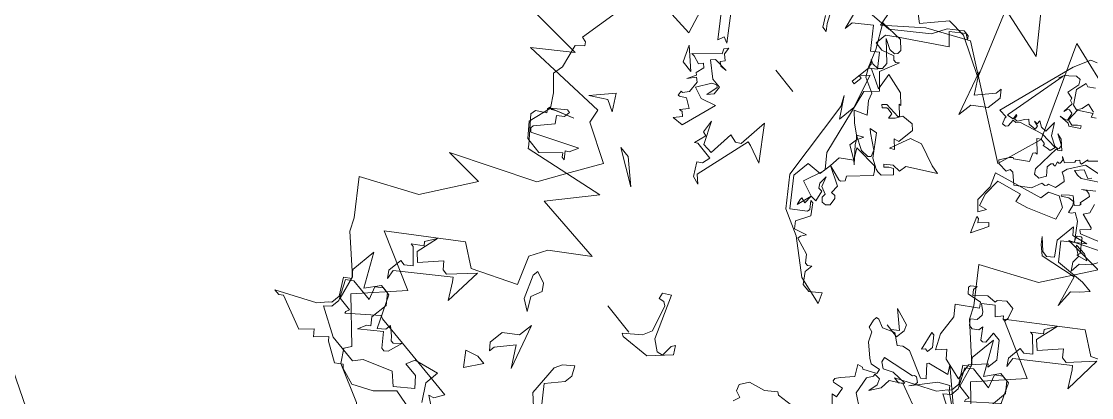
# Model space of a CAD drawing. Header units: metres. Extents: x -71 to 881, y -503 to 661.
# Drawn here: x 158.87 to 165.96, y -210.91 to -208.42 of the extents above; entities that cross this region are included whole.
import ezdxf

# ---------------------------------------------------------------- set-up
doc = ezdxf.new("R2010")
doc.units = ezdxf.units.M
doc.layers.add('ARBRE', color=100, linetype='Continuous', lineweight=13, true_color=0x00ff3f)

# ---------------------------------------------------------------- blocks, each defined once
blk = doc.blocks.new('WMF2', base_point=(0, 0.01))
at = {"color": 251, "lineweight": 0, "true_color": 0x636466}
for points in [[(152.62, -198.66), (162.76, -199.86), (152.65, -183.05), (154.26, -173.69), (175.85, -184.22), (183.13, -179.1), (188.97, -172.64), (192.5, -184.13)], [(217.5, -158.38), (210.72, -142.97), (221.5, -142.28)], [(222.26, -138.6), (222.84, -126.51), (221.75, -126.41), (221.24, -125.83), (222.46, -124.38), (220.76, -119.93), (220.93, -117.85), (217.92, -115.52), (216.01, -113.25), (211.75, -115.52), (215.09, -113.71), (215.69, -113.21), (216.23, -113.25), (216.29, -112.71), (215.78, -112.1), (217.44, -110.7), (217.53, -109.6), (213.13, -105.6), (212.64, -105.02), (197.13, -110.25), (202.88, -101.16), (188.84, -101.73), (195.03, -95.86), (196.4, -92.3), (193.55, -87.25), (201.48, -82.18), (206.17, -84.52), (217.5, -73.62), (205.76, -70.03), (212.07, -61.12), (204.08, -54.99), (204.77, -53.52), (202.84, -51.25), (195.1, -48.95), (190.12, -45.33), (178.29, -45.44), (176.89, -43.78), (174.7, -43.59), (173.01, -29.2), (166.39, -14.78), (160.89, -29.58), (158.19, -21.39), (152.68, -38.14), (149.95, -37.75), (143.85, -43.43)], [(177.29, -203.7), (165.65, -192.21), (176.34, -193.26), (169.52, -180.97), (177.55, -183.87), (181.35, -183.49), (184.59, -178.67), (192.69, -183.49), (192.69, -188.7), (207.51, -193.95)], [(237.13, -121.84), (221.43, -123.58), (227.53, -117.47), (210.08, -120.09), (209.21, -117.47), (201.41, -114.58), (204.04, -108.47), (206.64, -102.36), (221.47, -92.77), (213.62, -93.64), (218.84, -83.17), (228.67, -76.4), (223.08, -70.7), (221.59, -68.47), (214.46, -63.39), (212.7, -59.01), (209.83, -58.98), (210.04, -58.28), (209.88, -57.88), (205.22, -63.07), (204.55, -62.86), (196.2, -62.98), (185.71, -63.11), (186.56, -61.11), (187.58, -60.7), (178.92, -56.25)], [(220.57, -50.22), (221.79, -50.2), (214.78, -54.92), (213.59, -56.76), (213.1, -57.26), (213.13, -59.1), (215.47, -61.97), (214.27, -63.08), (215.5, -64.29), (215.56, -69.52), (211.34, -63.72), (209.67, -66.67), (207.37, -66.7), (203.77, -60.91), (202.56, -62.13), (202.58, -63.23), (200.85, -62.15), (200.24, -61.55), (199.64, -61.56), (198.56, -62.79), (199.01, -59.87), (199.61, -59.26), (200.21, -59.24), (202.55, -61.52), (206.05, -57.94), (205.47, -59.78), (204.85, -60.28), (206.1, -61.48), (206.14, -65.01), (207.85, -66.7), (209.07, -66.69), (210.27, -65.56), (209.03, -63.15), (213.66, -63.1), (214.86, -61.99), (212.51, -58.47), (212.49, -56.77), (213.57, -55.55), (207.7, -53.3), (201.85, -53.37), (200.78, -55.09), (195.57, -58.07), (193.11, -56.39), (190.24, -59.36), (192.08, -61.04), (195, -61.01), (194.41, -62.83), (189.81, -64.59), (189.77, -61.68), (187.3, -58.79)], [(173.36, -63.08), (175.14, -59.53), (179.8, -61.8), (181.48, -60.07), (179.75, -57.65), (181.46, -58.23), (184.95, -55.88), (192.02, -56.41), (194.9, -52.85), (198.42, -50.48), (201.82, -51.06), (202.43, -51.55), (203.66, -50.42), (207.69, -52.09), (208.3, -52.68), (210.1, -50.35), (211.21, -51.44), (213, -49.09), (219.97, -50.84), (220.57, -50.22), (220.57, -50.22)], [(173.31, -74.97), (175.5, -76.59), (176.66, -82.74), (176.09, -84.36), (174.47, -86.09), (173.31, -84.36), (173.31, -82.74), (175.5, -79.36), (168.32, -72.18)], [(187.57, -69.19), (189.89, -71.62), (187.57, -72.72), (185.74, -72.72), (187.57, -69.19), (187.57, -69.19)], [(211.1, -72.56), (210.01, -72.56), (208.8, -73.77), (211.73, -76.09), (212.35, -76.09), (210.51, -77.8), (211.1, -78.4), (210.01, -80.71), (210.51, -76.09), (208.8, -74.88), (205.88, -79.01), (204.66, -77.8), (203.56, -77.8), (200.04, -82.55), (199.42, -74.88), (201.73, -77.8), (202.34, -78.4), (210.51, -70.25), (210.01, -68.43), (211.1, -69.64), (211.1, -72.56), (211.1, -72.56)], [(184.65, -79.77), (186.95, -76.25), (186.95, -75.04), (188.18, -76.25), (188.18, -79.17), (185.74, -81.48), (185.74, -84.42), (181.72, -76.25), (184.65, -79.77), (184.65, -79.77)], [(114.51, -132.19), (129.81, -142.39), (128.59, -140.94), (132.57, -139.47), (132.73, -139.13), (130.53, -137.19), (131.32, -136.44), (136.79, -138.11), (138.2, -137.61), (139, -136.87), (141.22, -138.01), (143.41, -136.76), (145.13, -137.25), (145.63, -137.09), (145.6, -136.33), (145.13, -134.84), (144.07, -134.71), (142.97, -132.98), (140.36, -131.23), (139.36, -130.72), (137.49, -131.32), (137.22, -130.44), (139.58, -128.86), (139.92, -129.04), (140.84, -128.69), (139.42, -126.79), (141.03, -124.5), (141.52, -123.53), (141.36, -123.04), (141.12, -122.91), (139.13, -123.53), (138.58, -121.59), (139.52, -121.34), (135.03, -117.8)], [(141.69, -114.16), (145.74, -113.14), (146.33, -113.43), (148.12, -111.55), (151.13, -110.32), (152.08, -108.49), (151.44, -107.36), (150.04, -107.03), (150.34, -105.65)], [(133.68, -123.43), (136.79, -125.04), (137.86, -128.38), (137.23, -129.62), (137.38, -130.11), (136.11, -130.19), (135.51, -129.14), (135.65, -127.24), (134.56, -129.39), (134.72, -131.45), (132.62, -133.14), (132.44, -133.48), (135.45, -133.06), (137.16, -131.97), (138.4, -132.6), (138.75, -133.52), (132.62, -135.52), (132.46, -135.87), (131.99, -135.96), (131.01, -135.45), (131.05, -134.73), (131.55, -133.76), (128.65, -138.59), (126.7, -139.98), (125.97, -139.17), (125.32, -138.84), (119.23, -135.58)], [(193.06, -90.68), (193.06, -91.77), (190.63, -91.29), (189.54, -90.08), (190.15, -87.76), (188.32, -85.45), (190.63, -86.53), (193.06, -90.68), (193.06, -90.68)], [(173.74, -97.12), (171.08, -99.94), (170.47, -101.94), (172.73, -106.71), (173.49, -107.11), (174.53, -106.76), (174.92, -107.91), (173.5, -109.02), (168.96, -101.3), (166.77, -100.11), (165.62, -100.49), (165.9, -102.84), (165.52, -103.6), (164.39, -102.19), (167.39, -98.11), (173.12, -96.81), (173.74, -97.12), (173.74, -97.12)], [(173.09, -98.24), (179.55, -98.24), (173.09, -98.24), (173.09, -98.24)], [(216.62, -108.51), (216.01, -113.25), (213.7, -115.58), (213.1, -115.58), (213.1, -114.35), (214.19, -113.25), (213.1, -112.03), (215.41, -108.51), (215.41, -107.9), (214.8, -107.41), (206.64, -112.66), (207.25, -110.82), (207.86, -110.33), (206.64, -109.11), (207.25, -109.11), (207.86, -109.72), (210.77, -106.2), (214.19, -106.2), (216.62, -108.51), (216.62, -108.51)], [(194.63, -115.87), (201.7, -119.08), (199.51, -119.1), (194.63, -115.87), (194.63, -115.87)], [(208.1, -122), (210.46, -122.83), (213.34, -120.5), (210.43, -124.86), (208.1, -122), (208.1, -122)], [(190.5, -128.76), (189.64, -129.45), (189.46, -131.17), (193.19, -131.13), (193.65, -130.73), (193.32, -133.22), (194.17, -133.3), (194.78, -135.8), (192.24, -131.89), (190.15, -132.02), (190.49, -137.07), (188.78, -136.9), (187.93, -137.58), (188.18, -143.5), (182.86, -137.92), (186.5, -138.74), (187.36, -138.82), (188.57, -127.35), (187.03, -126.24), (188.66, -126.48), (190.5, -128.76), (190.5, -128.76)], [(167.53, -134.78), (172.77, -136.49), (177.52, -141.23), (181.55, -156.93), (182.76, -158.76), (179.84, -155.24), (179.84, -158.76), (182.76, -165.09), (183.97, -163.4), (183.36, -163.4), (183.36, -161.69), (183.97, -161.69), (183.97, -165.71), (182.76, -166.93), (185.07, -169.24), (186.28, -168.03), (189.83, -171.55), (192.73, -168.64), (192.73, -166.93), (193.83, -169.85)], [(193.83, -172.16), (187.38, -173.37), (181.55, -179.23), (180.45, -182.15), (178.13, -184.47), (176.91, -184.47), (176.31, -183.86), (177.52, -184.47), (179.84, -182.15), (177.52, -180.32), (185.07, -173.85), (186.89, -172.16), (186.89, -169.85), (185.07, -169.85), (182.76, -170.95), (182.15, -170.45), (181.55, -170.45), (181.05, -170.95), (182.15, -166.93), (179.21, -164.61), (181.05, -162.17), (176.31, -149.38), (174, -147.07), (174, -145.86), (176.91, -145.25), (176.91, -141.71), (172.29, -137.1), (169.85, -139.41), (169.85, -140.01), (171.07, -141.23), (170.45, -141.23), (168.76, -139.41), (169.85, -136.49), (168.76, -135.38), (166.44, -136.49), (166.93, -135.38), (166.93, -134.78), (163.52, -134.17), (162.29, -132.95), (161.69, -132.95), (161.08, -133.55), (161.08, -131.86), (159.38, -130.03), (157.67, -130.03), (155.85, -131.86), (154.74, -130.03), (160.6, -130.65), (167.53, -134.78), (167.53, -134.78)], [(198.96, -132.02), (199.76, -132.54), (200.36, -132.4), (199.38, -133.95), (201.26, -134.85), (202.39, -133.98), (202.72, -133.9), (202.93, -134.84), (202.59, -134.91), (201.88, -136.06), (202.37, -138.31), (203.19, -138.84), (204.17, -137.22), (203.51, -139.04), (203.93, -139.29), (203.69, -141.03), (204.43, -141.55), (204.96, -140.74), (206.69, -141.04), (207.29, -140.91), (203.63, -145.45), (204.17, -146.3), (203.66, -147.12), (203.34, -145.79), (202.2, -145.06), (202.72, -144.26), (201.92, -143.8), (200.66, -144.08), (203.6, -143.77), (204.12, -142.96), (200.96, -141), (198.96, -141.1), (198.59, -139.51), (199.36, -138.28), (199.2, -140.69), (199.61, -140.96), (200.47, -140.41), (201.83, -137.47), (199.42, -136.95), (196.65, -138.27), (197.74, -130.97), (199.93, -130.47), (198.96, -132.02), (198.96, -132.02)], [(140.36, -139.63), (140.36, -137.8), (143.28, -137.8), (142.18, -137.8), (140.97, -139.01), (144.49, -141.33), (140.97, -140.72), (140.36, -139.63), (140.36, -139.63)], [(172.09, -138.69), (172.45, -139.76), (172.53, -140.18), (171.42, -140.08), (171.62, -141.79), (170.39, -141.96), (171.14, -144.02), (171.94, -143.9), (172.54, -144.66), (172.74, -146.37), (171.85, -144.55), (170.26, -144.14), (170.19, -143.29), (169.43, -142.72), (168.61, -142.9), (168.09, -143.61), (168.48, -145.07), (168.92, -145.41), (169.79, -145.28), (170.04, -146.94), (173.91, -148.36), (170.8, -147.91), (170.41, -148.01), (169.9, -148.71), (170.41, -149.48), (167.33, -153.6), (167.88, -154.33), (168.63, -154.89), (173.09, -154.46), (173.45, -154.42), (171.93, -152.49), (171.21, -151.97), (174.13, -154.55), (174.64, -155.32), (175.4, -155.88), (172.47, -154.78), (170.8, -155.02), (170.42, -155.53), (171.04, -156.68), (174.04, -158.22), (174.74, -158.74), (173.33, -159.18), (169.98, -155.59), (167.94, -154.77), (167.31, -154.68), (166.44, -154.8), (165.01, -156.7), (165.95, -157.41), (166.73, -156.9), (167.3, -156.16), (167.79, -156.52), (166.47, -157.79), (164.8, -158.03), (164.79, -159.51), (159.94, -163.43), (161.71, -163.57), (166.28, -164.6), (168.39, -163.57), (169.49, -159.28), (168.67, -159.85), (170.32, -161.09), (169.36, -161.46), (169.4, -164.84), (170.39, -165.59), (172.66, -165.09), (173.31, -163.69), (174.06, -162.7), (174.38, -163.72), (175.5, -163.78), (175.85, -163.73), (176.42, -162.98), (176.92, -163.36), (176.35, -164.1), (173.23, -164.33), (173.04, -164.58), (174.93, -166.01), (174.5, -166.07), (176.45, -167.55), (180.59, -167.98), (179.68, -164.7), (183.52, -166.03), (184.12, -165.76), (184.28, -166.58), (184.98, -167.12), (184.09, -166.85), (182.78, -167.03), (182.25, -167.74), (182.48, -169.01), (186.32, -171.88), (184.25, -171.11), (183.02, -171.28), (182.66, -171.8), (182.73, -172.63), (184.43, -173.9), (189.08, -173.24), (185.87, -169.02), (184.12, -165.76), (182.95, -164.22), (179.83, -163.17), (179.13, -161.78), (177.11, -159.84), (179.39, -158.51), (177.45, -157.05), (175.4, -155.88), (174.19, -156.77), (174.64, -155.32), (174.73, -153.72), (171.93, -152.49), (174.04, -150.58), (173.91, -148.36), (173.97, -146.62), (174.86, -142.5), (171.62, -141.79), (172.09, -138.69), (172.09, -138.69)], [(208.87, -141.57), (204.74, -138.66), (207.06, -138.66), (208.87, -141.57), (208.87, -141.57)], [(134.49, -141.88), (134.49, -140.66), (135.1, -140.66), (135.58, -140.05), (136.81, -143.6), (136.19, -143.6), (134.49, -141.88), (134.49, -141.88)], [(132.52, -143.85), (133.8, -142.07), (135.57, -144.77), (136.49, -148.75), (138.25, -150.51), (134.73, -153.67), (135.57, -154.51), (138.25, -153.67), (139.17, -154.51), (139.17, -154.97), (138.25, -155.89), (138.25, -154.97), (137.42, -154.14), (135.57, -156.36), (133.8, -156.73), (133.8, -157.19), (132.52, -158.58), (130.73, -158.58), (129.81, -156.73), (129.81, -155.89), (130.27, -155.89), (130.73, -156.36), (131.57, -154.97), (133.35, -156.36), (135.2, -154.51), (133.8, -153.67), (133.35, -153.21), (133.35, -151.92), (134.27, -150.97), (133.35, -150.05), (132.52, -150.05), (131.57, -150.97), (131.57, -151.92), (129.81, -150.05), (129.35, -150.05), (128.88, -150.51), (129.35, -152.75), (127.59, -152.75), (124.91, -150.05), (124.91, -147.83), (125.36, -148.29), (127.59, -145.23), (126.66, -142.07), (131.11, -142.53), (132.52, -143.85), (132.52, -143.85)], [(208.96, -155.15), (209.4, -154.92), (209.63, -154.33), (208.3, -153.97), (208.67, -151.63), (204.64, -147.41), (205.96, -147.79), (206.24, -146.5), (211.37, -151.69), (210.33, -152.81), (209.63, -155.34), (210.96, -156.71), (210.11, -157.18), (208.96, -155.15), (208.96, -155.15)], [(189.52, -151.57), (194.75, -151.57), (189.52, -151.57), (189.52, -151.57)], [(147.09, -161.3), (148.81, -164.22), (148.31, -164.22), (147.7, -163.6), (146.47, -165.31), (145.88, -164.82), (147.09, -161.3), (147.09, -161.3)], [(196.63, -166.25), (195.57, -164.83), (194.53, -163.71), (195.57, -163.71), (197, -165.5)], [(135.09, -169.28), (136.91, -170.51), (138.01, -171.61), (135.68, -169.9), (134.47, -169.9), (133.38, -170.99), (135.68, -173.42), (135.68, -177.45), (134.47, -176.35), (131.54, -177.45), (135.09, -173.91), (132.16, -170.99), (126.32, -172.2), (124, -172.2), (125.23, -170.51), (126.32, -169.28), (125.71, -165.75), (128.13, -171.61), (135.09, -169.28), (135.09, -169.28)], [(138.94, -175.74), (144.01, -172.85), (146.39, -171.88), (146.93, -173.42), (151.56, -171.55), (151.13, -168.2), (150.13, -165.91), (148.68, -166.49), (149.35, -164.92), (151.24, -166.38), (151.67, -169.75), (153.13, -172.22), (143.98, -176.02), (143.88, -177.83), (142.05, -179.02), (139.92, -178.12), (138.94, -175.74), (138.94, -175.74)], [(129.33, -171.8), (130.44, -173.14), (130.63, -174.64), (132.41, -175.52), (132.57, -175.72), (130.37, -175.88), (129, -175.39), (131.03, -174.57), (130.92, -175.27), (132.78, -177.2), (132.94, -177.4), (133.27, -177.39), (133.89, -176.89), (133.76, -176.39), (133.25, -175.78), (136.03, -178.75), (137.63, -179.42), (138.03, -178.75), (138.43, -178.41), (139, -179.91), (139.48, -180.48), (140.6, -180.25), (141.77, -179.29), (141.95, -179.48), (140.94, -180.66), (140.37, -181.13), (138.81, -180.09), (138.2, -180.94), (138.17, -181.3), (138.5, -181.3), (138.3, -183.46), (138.84, -183.71), (139.55, -183.74), (140.34, -183.1), (138.33, -185.08)], [(139.07, -186.81), (142.01, -184.38), (142.93, -184.24), (144.01, -184.38), (142.96, -185.86), (141.2, -185.39), (140.77, -186.02)], [(149.23, -193.84), (150.01, -193.2), (150.32, -193.98), (152.67, -192.02), (152.33, -189.62), (152.2, -189.45), (151.09, -189.35), (150.48, -190.21), (149.91, -190.68), (149.57, -190.27), (151.32, -188.81), (151.86, -189.06), (153.85, -188.7), (152.77, -188.98), (152.4, -189.29), (152.8, -190.62), (152.94, -190.78), (153.69, -190.85), (154.05, -190.54), (154.11, -189.8), (154.29, -191.99), (154.99, -192.09), (155.13, -192.59), (156.55, -192.72), (156.32, -195.25), (156.96, -196.02), (157.91, -195.93), (158.87, -194.78), (159.49, -194.28), (159.79, -193.07), (159.51, -193.9), (160.36, -181.18), (160.3, -180.89), (159.09, -181.29), (159.32, -182.35), (159.11, -182.21), (158.95, -181.51), (158.27, -181.62), (157.59, -183.02), (157.18, -183.64), (156.35, -183.07), (154.92, -183.39), (155.08, -184.08), (156.2, -184.24), (155.47, -184.34), (155.62, -185.07), (154.42, -184.57), (153.35, -184.75), (153.51, -186.38), (153.6, -187.08), (151.95, -185.01), (149.99, -184.32), (149.29, -184.43), (149.15, -184.65), (149.29, -185.38), (151.47, -186.21), (150.33, -186.08), (148.46, -184.81), (149.07, -184.27), (149.41, -184.25), (148.91, -178.66), (148.24, -177.88), (147.12, -178.09), (146.52, -179.46), (147.86, -180.69), (147.82, -181.61), (147.53, -182), (147.35, -181.89), (146.99, -181.96), (147.31, -182.82), (146.97, -182.85), (146.83, -183.07), (146.96, -183.8), (147.57, -184.22), (146.37, -183.73), (145.25, -185.38), (145.32, -185.75), (144.9, -186.35), (144.5, -186.09), (144.14, -186.16), (144.04, -187.62), (143.83, -187.48), (142.52, -189.03)], [(140.72, -187.54), (143.51, -186.63), (145.06, -183.4), (145.23, -182.31), (144.26, -181.94), (143.6, -181.51), (143.77, -179.46), (145.1, -178.82), (145.07, -178.48), (145.34, -178.09), (146.02, -177.93), (146.55, -175.84), (149.03, -173.49), (151.13, -174.93), (151.83, -174.83), (152.07, -174.01), (154.04, -173.82), (154.65, -174.25), (153.72, -176.12), (153.29, -176.72), (153.08, -176.57), (150.75, -178.69), (151.6, -180.16), (151.31, -180.6), (150.94, -180.67), (153.31, -182.54), (152.7, -183.08), (151.76, -183.04), (151.56, -182.89), (151.5, -182.59), (150.64, -182.91), (149.91, -183.05), (149.78, -184.18), (153.37, -183.87), (157.76, -181.91), (158.22, -181.26), (158.87, -181.13), (158.61, -179.74), (158.9, -179.3), (159.63, -179.15), (160.17, -180.16), (160.23, -180.53), (161.97, -180.37), (159.66, -196.47), (158.58, -199.98), (157.43, -200.58)], [(153.79, -197.33), (154.96, -196.37), (155.66, -196.47), (155.88, -194.31), (153.91, -191.96), (152.87, -191.86), (152.36, -192.9), (152.27, -194.36), (150.48, -194.18)], [(136.52, -183.3), (135.82, -181.61), (136.44, -180.4), (133.42, -179.96), (133.25, -179.75), (134.5, -178.03), (133.81, -177.64), (130.21, -179.65)], [(127.36, -176.92), (127.86, -175.55), (129.43, -173.88), (129.33, -171.8), (129.33, -171.8)], [(167.3, -178.31), (164.99, -181.83), (164.99, -183.07), (163.76, -181.83), (163.76, -178.92), (166.2, -176.6), (166.2, -173.68), (170.22, -181.83), (167.3, -178.31), (167.3, -178.31)]]:
    blk.add_lwpolyline(points, dxfattribs=at)

msp = doc.modelspace()

# ---------------------------------------------------------------- block references
at = {"layer": 'ARBRE', "color": 251, "lineweight": 5, "true_color": 0x636466, "xscale": 0.03451886634015593, "yscale": 0.03451886634015593, "zscale": 0.03451886634015593, "rotation": 128.5771086415459}
for p in [(163.9679, -217.2605), (168.0695, -217.8432), (157.9571, -220.2405)]:
    msp.add_blockref('WMF2', p, dxfattribs=at)

doc.saveas('drawing.dxf')
